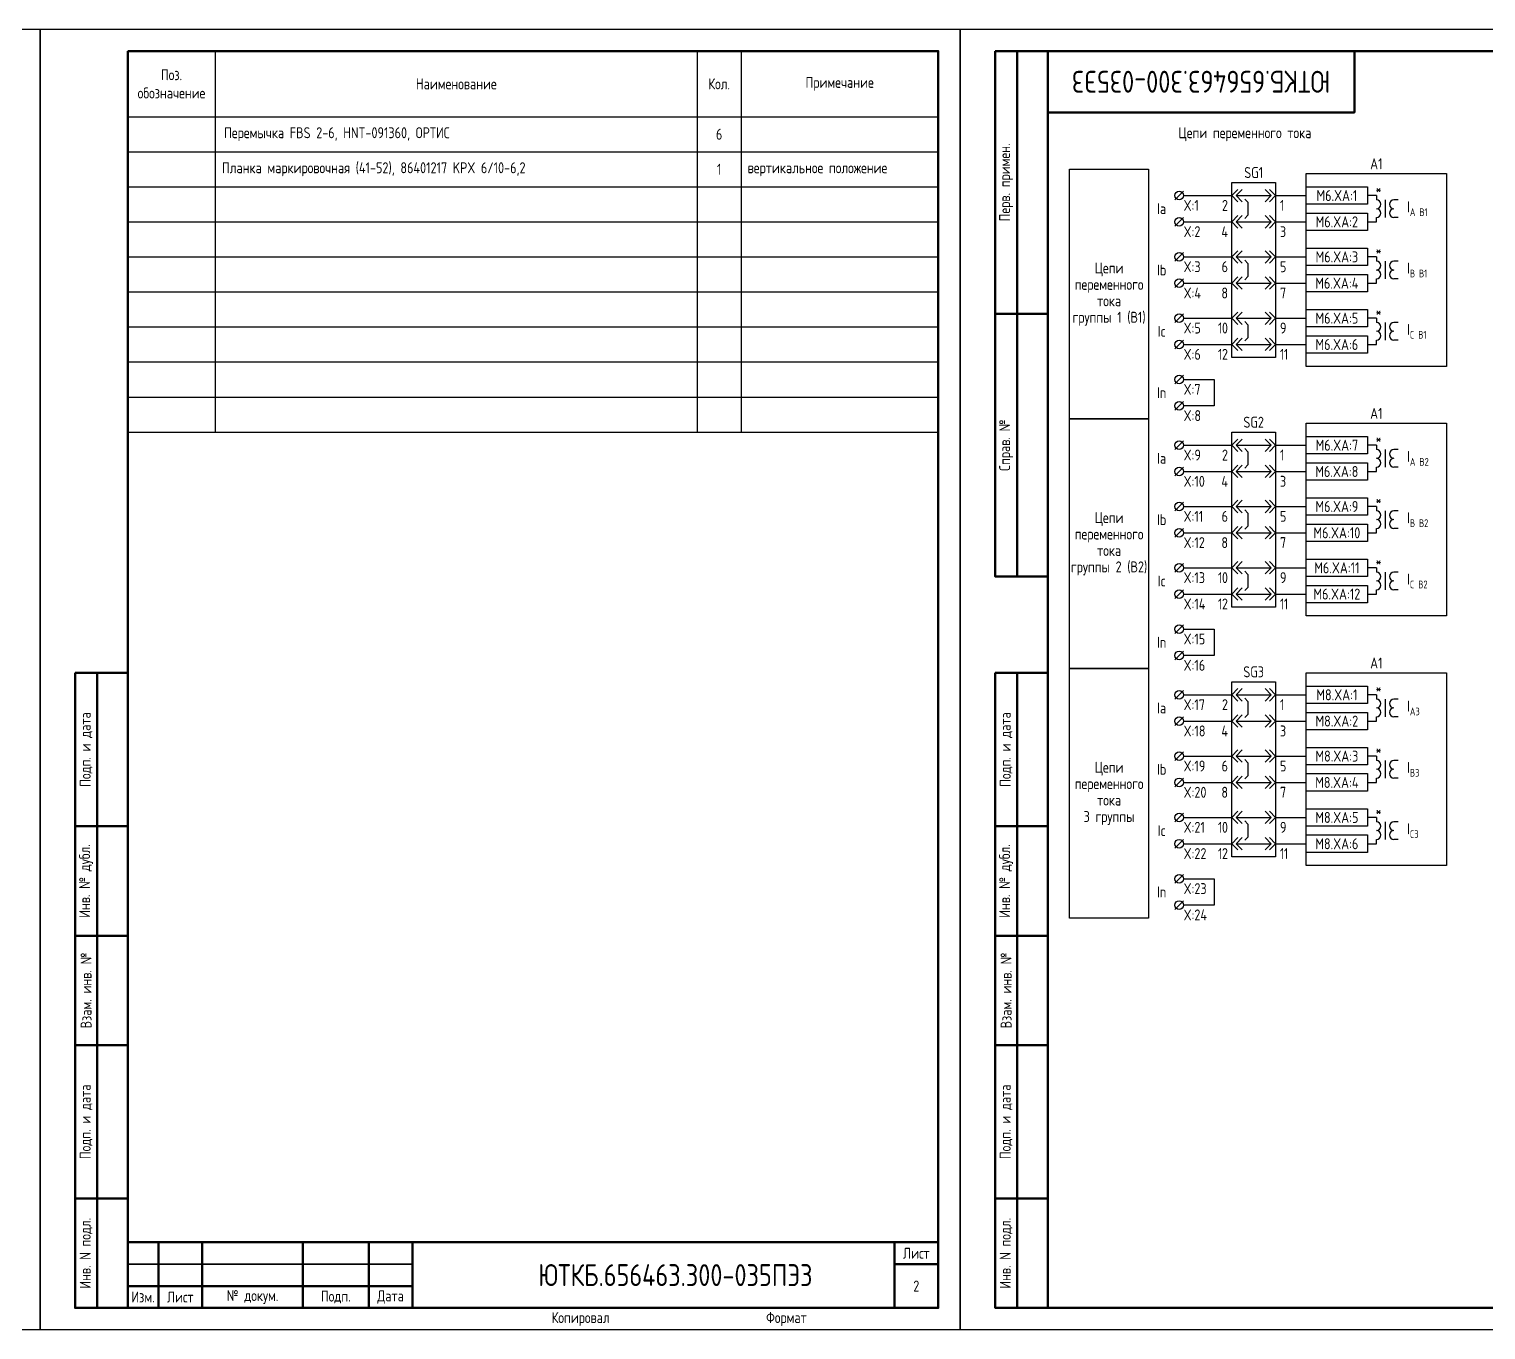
# Model space of a CAD drawing. Header units: millimetres. Extents: x -840 to 1644, y 0 to 561.
# Drawn here: x -422.5 to -90, y 0 to 297 of the extents above; entities that cross this region are included whole.
import ezdxf

# ---------------------------------------------------------------- set-up
doc = ezdxf.new("R2010")
doc.units = ezdxf.units.MM
doc.styles.add('Gost_type_A', font='GOST_A.TTF')

# ---------------------------------------------------------------- blocks, each defined once
blk = doc.blocks.new('Формат_А3')
blk.add_lwpolyline([(-420, 297), (0, 297), (0, 0), (-420, 0)], close=True)
at = {"lineweight": 50}
blk.add_lwpolyline([(-400, 292), (-5, 292), (-5, 5), (-400, 5)], close=True, dxfattribs=at)
blk = doc.blocks.new('Штамп угловой верхний')
at = {"lineweight": 50}
blk.add_lwpolyline([(0, 0), (70, 0), (70, -14), (0, -14)], close=True, dxfattribs=at)
blk = doc.blocks.new('Штамп левый верхний')
at = {"lineweight": 50}
for points in [[(-12, 0), (-7, 0), (-7, -60), (-12, -60)], [(-7, 0), (0, 0), (0, -60), (-7, -60)], [(-12, -60), (-7, -60), (-7, -120), (-12, -120)], [(-7, -60), (0, -60), (0, -120), (-7, -120)]]:
    blk.add_lwpolyline(points, close=True, dxfattribs=at)
at = {"char_height": 2.5, "width": 60, "attachment_point": 5, "rotation": 90, "style": 'Gost_type_A'}
for s, insert in [('Перв. примен.', (-9.5, -30)), ('Справ. №', (-9.5, -90))]:
    blk.add_mtext(s, dxfattribs=dict(at, insert=insert))
blk = doc.blocks.new('Штамп левый нижний')
at = {"lineweight": 50}
for points in [[(-12, 145), (-7, 145), (-7, 110), (-12, 110)], [(-7, 145), (0, 145), (0, 110), (-7, 110)], [(-12, 110), (-7, 110), (-7, 85), (-12, 85)], [(-7, 110), (0, 110), (0, 85), (-7, 85)], [(-12, 85), (-7, 85), (-7, 60), (-12, 60)], [(-7, 85), (0, 85), (0, 60), (-7, 60)], [(-12, 60), (-7, 60), (-7, 25), (-12, 25)], [(-7, 60), (0, 60), (0, 25), (-7, 25)], [(-12, 25), (-7, 25), (-7, 0), (-12, 0)], [(-7, 25), (0, 25), (0, 0), (-7, 0)]]:
    blk.add_lwpolyline(points, close=True, dxfattribs=at)
at = {"char_height": 2.5, "attachment_point": 5, "rotation": 90, "style": 'Gost_type_A'}
for s, insert, width in [('Подп. и дата', (-9.5, 127.5), 35), ('Инв. № дубл.', (-9.5, 97.5), 25), ('Взам. инв. №', (-9.5, 72.5), 25), ('Подп. и дата', (-9.5, 42.5), 35), ('Инв. N подл.', (-9.5, 12.5), 25)]:
    blk.add_mtext(s, dxfattribs=dict(at, insert=insert, width=width))
blk = doc.blocks.new('*T16')
at = {"color": 0, "lineweight": -2, "transparency": 16777216}
for p, q in [((0, 0), (185, 0)), ((0, 0), (0, -15)), ((20, 0), (20, -15)), ((130, 0), (130, -15)), ((140, 0), (140, -15)), ((185, 0), (185, -15)), ((209.75, 0), (394.75, 0)), ((209.75, 0), (209.75, -15)), ((229.75, 0), (229.75, -15)), ((339.75, 0), (339.75, -15)), ((349.75, 0), (349.75, -15)), ((394.75, 0), (394.75, -15))]:
    blk.add_line(p, q, dxfattribs=at)
at = {"color": 0, "linetype": 'ByBlock', "lineweight": -2, "transparency": 16777216}
for p, q in [((0, -15), (185, -15)), ((0, -15), (0, -245.26)), ((20, -15), (20, -245.26)), ((130, -15), (130, -245.26)), ((140, -15), (140, -80.12)), ((185, -15), (185, -245.26)), ((209.75, -15), (394.75, -15)), ((209.75, -15), (209.75, -87)), ((229.75, -15), (229.75, -87)), ((339.75, -15), (339.75, -87)), ((349.75, -15), (349.75, -23)), ((394.75, -15), (394.75, -87)), ((209.75, -23), (394.75, -23)), ((349.75, -23), (349.75, -31)), ((0, -28.63), (185, -28.63)), ((209.75, -31), (394.75, -31)), ((349.75, -31), (349.75, -87)), ((0, -38.06), (185, -38.06)), ((209.75, -39), (394.75, -39)), ((0, -47.45), (185, -47.45)), ((209.75, -47), (394.75, -47)), ((0, -55.45), (185, -55.45)), ((209.75, -55), (394.75, -55)), ((209.75, -63), (394.75, -63)), ((0, -64.12), (185, -64.12)), ((0, -72.12), (185, -72.12)), ((209.75, -71), (394.75, -71)), ((209.75, -79), (394.75, -79)), ((0, -80.12), (185, -80.12)), ((140, -80.12), (140, -144.12)), ((0, -88.12), (185, -88.12)), ((209.75, -87), (394.75, -87)), ((0, -96.12), (185, -96.12)), ((0, -104.12), (185, -104.12)), ((0, -112.12), (185, -112.12)), ((0, -120.12), (185, -120.12)), ((0, -128.12), (185, -128.12)), ((0, -136.12), (185, -136.12)), ((0, -144.12), (185, -144.12)), ((140, -144.12), (140, -245.26)), ((0, -152.12), (185, -152.12)), ((0, -161.55), (185, -161.55)), ((0, -169.55), (185, -169.55)), ((0, -177.55), (185, -177.55)), ((0, -186.6), (185, -186.6)), ((0, -196.01), (185, -196.01)), ((0, -204.01), (185, -204.01)), ((0, -212.01), (185, -212.01)), ((0, -220.01), (185, -220.01)), ((0, -228.01), (185, -228.01)), ((0, -237.26), (185, -237.26)), ((0, -245.26), (185, -245.26))]:
    blk.add_line(p, q, dxfattribs=at)
at = {"transparency": 16777216, "char_height": 2.5, "style": 'Gost_type_A'}
for s, insert, width, attachment_point in [('Поз. обозначение', (10, -7.5), 17, 5), ('Наименование', (75, -7.5), 107, 5), ('Кол.', (135, -7.5), 7, 5), ('Примечание', (162.5, -7.5), 42, 5), ('Поз. обозначение', (219.75, -7.5), 17, 5), ('Наименование', (284.75, -7.5), 107, 5), ('Кол.', (344.75, -7.5), 7, 5), ('Примечание', (372.25, -7.5), 42, 5), ('Планка маркировочная (41-52), 86401217 KPX 6/10-6,2', (231.25, -27), 107, 4), ('Перемычка ПС 2-8, 15000020, СТЭЗ ', (21.5, -84.12), 107, 4), ('9', (135, -84.12), 7, 5), ('3', (135, -92.12), 7, 5), ('Планка маркировочная (1-14) (14,12,10,8,6,4,2; 13,11,9,7,5,3,1), 86401256 KPX 8/10-8,2', (21.5, -100.12), 107, 4), ('3', (135, -100.12), 7, 5), ('{\\C256;Блок испытательный, в составе:}', (21.5, -108.12), 107, 4), ('Блок базовый ЭПББ 4+1, 111505, ТУ 27.33.13-001-53942713-2023, ЭПРОМ', (21.5, -116.12), 107, 4), ('3', (135, -116.12), 7, 5), ('Крышка рабочая ЭПРК 4+1, 121505, ТУ 27.33.13-001-53942713-2023, ЭПРОМ', (21.5, -124.12), 107, 4), ('3', (135, -124.12), 7, 5), ('Планка маркировочная (1-10) (2,4.6,8,10; 1,3,5,7,9), 86401256 KPX 8/10-8,2', (21.5, -132.12), 107, 4), ('3', (135, -132.12), 7, 5), ('Планка маркировочная (1-10) (10,8,6,4,2; 9,7,5,3,1), 86401256 KPX 8/10-8,2', (21.5, -140.12), 107, 4), ('3', (135, -140.12), 7, 5)]:
    blk.add_mtext(s, dxfattribs=dict(at, insert=insert, width=width, attachment_point=attachment_point))
at = {"color": 0, "transparency": 16777216, "char_height": 2.5, "style": 'Gost_type_A'}
for s, insert, width, attachment_point in [('{\\C256;Интеллектуальное электронное устройство ЮНИТ-М514-ДЗО-Р102-К101-х-х-В101-М166.0600-М166.0600-С01.03, НЛПР.656122.602-XXX,\\C1; }ООО Юнител Инжиниринг', (22, -21.81), 106, 4), ('Перемычка FBS 2-6, HNT-091360, ОРТИС', (231.75, -19), 106, 4), ('6', (344.75, -19), 7, 5), ('A1', (10, -21.81), 18, 5), ('1', (135, -21.81), 7, 5), ('1', (344.75, -27), 7, 5), ('вертикальное положение', (351.25, -27), 42, 4), ('Блок интерфейсный ИЧМ ЮНИТ-ИЧМ-СУГР-К-С, ТУ 27.12.23-609-61775353-2024, ООО Юнител Инжиниринг', (22, -33.34), 106, 4), ('A1.1', (10, -33.34), 18, 5), ('1', (135, -33.34), 7, 5), ('Светильник светодиодный ЖКХ-08 Д с кабелем 3 м, 5000 К,\\PТУ 3461-009-01281952-2018, Фокус ', (22, -42.75), 106, 4), ('EL1', (10, -42.75), 18, 5), ('1', (135, -42.75), 7, 5), ('{\\C256;Лампа СКЛ 14Н-2-Ж-2-220 П Ч IP65 ЯШГК.433137.068 ТУ, Протон-Импульс}', (22, -51.45), 106, 4), ('HL1', (10, -51.45), 18, 5), ('1', (135, -51.45), 7, 5), ('SG1-SG3', (10, -59.78), 18, 5), ('{\\C256;Блок испытательный, в составе:}', (22, -59.78), 106, 4), ('{\\C256;Блок базовый ЭПББ 6+1, 111507, ТУ 27.33.13-001-53942713-2023, НПП "ЭПРОМ"}', (22, -68.12), 106, 4), ('3', (135, -68.12), 7, 5), ('{\\C256;Крышка рабочая ЭПРК 6+1, 121507, ТУ 27.33.13-001-53942713-2023, НПП "ЭПРОМ"}', (22, -76.12), 106, 4), ('3', (135, -76.12), 7, 5), ('{\\C256;Планка маркировочная} (1-14) (2,4.6,8,10,12,14; 1,3,5,7,9,11,13){\\C256;, 86401256 KPX 8/10-8,2}', (21.5, -92.12), 107, 4), ('горизонтальное положение', (141.5, -92.12), 42, 4), ('горизонтальное положение', (141.5, -100.12), 42, 4), ('SG4-SG6', (10, -108.12), 18, 5), ('горизонтальное положение', (141.5, -132.12), 42, 4), ('горизонтальное положение', (141.5, -140.12), 42, 4), ('SQ1, SQ2', (10, -148.12), 18, 5), ('{\\C256;Выключатель путевой ВВП11-10А313-20У311, ТУ 3428-155-00216823-2005, ВНИИР }', (22, -148.12), 106, 4), ('2', (135, -148.12), 7, 5), ('UZ1', (10, -156.83), 18, 5), ('{\\C256;Блок-приставка конденсаторная ЮНИТ-БК-02, ТУ 27.12.31-601-61775353-2016, }ООО Юнител Инжиниринг', (22, -156.83), 106, 4), ('1', (135, -156.83), 7, 5), ('WE1', (10, -165.55), 18, 5), ('Кабель 3м 2х0,75, Фокус', (22, -165.55), 106, 4), ('1', (135, -165.55), 7, 5), ('{\\C256;в составе позиции} EL1', (141.5, -165.55), 42, 4), ('WE2', (10, -173.55), 18, 5), ('Провод ПВСнг(А)-LS 2х0,75, ГОСТ 7399-97', (22, -173.55), 106, 4), ('4', (135, -173.55), 7, 5), ('{\\C256;м}', (141.5, -173.55), 42, 4), ('{\\C256;Патч-корд экранированный, категории 5е, FTP серый PC-FTP-RJ45-Cat.5e-1,5m-LSZH, 8871c, Cabeus}', (22, -182.07), 106, 4), ('WE3', (10, -182.07), 18, 5), ('1', (135, -182.07), 7, 5), ('{\\C256;Соединитель электрический RUT 6-RTK/S, HNT-090374, ТУ 27.33.13-001-54070557-2024, ГОСТ IEC 60947-7-1-2016, ОРТИС}', (22, -191.3), 106, 4), ('X:1-X:40', (10, -191.3), 18, 5), ('40', (135, -191.3), 7, 5), ('{\\C256;Пластина торцевая D-RUT 6-RTK, HNT-090665, ОРТИС}', (22, -200.01), 106, 4), ('7', (135, -200.01), 7, 5), ('Перемычка коммутационная SB 2-RTK/S, HNT-090979, ОРТИС', (22, -208.01), 106, 4), ('9', (135, -208.01), 7, 5), ('Перемычка FB 2-RTK/S, HNT-091821, ОРТИС', (22, -216.01), 106, 4), ('3', (135, -216.01), 7, 5), ('{\\C256;Планка маркировочная (1-40), 86401256 KPX 8/10-8,2}', (22, -224.01), 106, 4), ('1', (135, -224.01), 7, 5), ('вертикальное положение', (141.5, -224.01), 42, 4), ('Соединитель электрический RPV 4-MT(-P), HNT-131560, ТУ 27.33.13-001-54070557-2024, ГОСТ IEC 60947-7-1-2016, ОРТИС ', (22, -232.63), 106, 4), ('X:41-X:52', (10, -232.63), 18, 5), ('12', (135, -232.63), 7, 5), ('Пластина торцевая D-RPV 4-MT(-P), HNT-131561, ОРТИС', (22, -241.26), 106, 4), ('6', (135, -241.26), 7, 5)]:
    blk.add_mtext(s, dxfattribs=dict(at, insert=insert, width=width, attachment_point=attachment_point))
blk = doc.blocks.new('Формат_А4')
blk.add_lwpolyline([(0, 297), (0, 0), (-210, 0), (-210, 297)], close=True)
at = {"lineweight": 50}
blk.add_lwpolyline([(-190, 292), (-5, 292), (-5, 5), (-190, 5)], close=True, dxfattribs=at)
blk = doc.blocks.new('Штамп малый нижний')
at = {"lineweight": 50}
for points in [[(-185, 15), (-178, 15), (-178, 5), (-185, 5)], [(-178, 15), (-168, 15), (-168, 5), (-178, 5)], [(-168, 15), (-145, 15), (-145, 5), (-168, 5)], [(-145, 15), (-130, 15), (-130, 5), (-145, 5)], [(-130, 15), (-120, 15), (-120, 5), (-130, 5)], [(-120, 15), (-10, 15), (-10, 0), (-120, 0)], [(-10, 15), (0, 15), (0, 10), (-10, 10)], [(-10, 10), (0, 10), (0, 0), (-10, 0)], [(-185, 5), (-178, 5), (-178, 0), (-185, 0)], [(-178, 5), (-168, 5), (-168, 0), (-178, 0)], [(-168, 5), (-145, 5), (-145, 0), (-168, 0)], [(-145, 5), (-130, 5), (-130, 0), (-145, 0)], [(-130, 5), (-120, 5), (-120, 0), (-130, 0)]]:
    blk.add_lwpolyline(points, close=True, dxfattribs=at)
for points in [[(-185, 15), (-178, 15), (-178, 10), (-185, 10)], [(-178, 15), (-168, 15), (-168, 10), (-178, 10)], [(-168, 15), (-145, 15), (-145, 10), (-168, 10)], [(-145, 15), (-130, 15), (-130, 10), (-145, 10)], [(-130, 15), (-120, 15), (-120, 10), (-130, 10)], [(-185, 10), (-178, 10), (-178, 5), (-185, 5)], [(-178, 10), (-168, 10), (-168, 5), (-178, 5)], [(-168, 10), (-145, 10), (-145, 5), (-168, 5)], [(-145, 10), (-130, 10), (-130, 5), (-145, 5)], [(-130, 10), (-120, 10), (-120, 5), (-130, 5)]]:
    blk.add_lwpolyline(points, close=True)
at = {"char_height": 2.5, "style": 'Gost_type_A'}
for s, insert, width, attachment_point in [('Лист', (-5, 12.5), 10, 5), ('Изм.', (-181.5, 2.5), 7, 5), ('Лист', (-173, 2.5), 10, 5), ('№ докум.', (-156.5, 2.5), 23, 5), ('Подп.', (-137.5, 2.5), 15, 5), ('Дата', (-125, 2.5), 10, 5), ('Копировал', (-75, -2.53), 13.1202, 6), ('Формат', (-30, -2.53), 13.1202, 6)]:
    blk.add_mtext(s, dxfattribs=dict(at, insert=insert, width=width, attachment_point=attachment_point))
blk = doc.blocks.new('БИ_разъем')
for p, q in [((0, 0), (1.41, 1.41)), ((0, 0), (1.41, 1.41)), ((0, 0), (1.41, -1.41)), ((0, 0), (1.41, -1.41)), ((1, 0), (2.41, 1.41)), ((1, 0), (2.41, -1.41)), ((1, 0), (9, 0)), ((9, 0), (7.59, 1.41)), ((9, 0), (7.59, -1.41)), ((10, 0), (8.59, 1.41)), ((10, 0), (8.59, 1.41)), ((10, 0), (8.59, -1.41)), ((10, 0), (8.59, -1.41))]:
    blk.add_line(p, q)
blk = doc.blocks.new('БИ_перемычка')
for p, q in [((2.97, -0.79), (3.67, -1.5)), ((3.67, -1.5), (3.67, -4.5)), ((2.97, -5.21), (3.67, -4.5))]:
    blk.add_line(p, q)
blk = doc.blocks.new('*T28')
at = {"color": 0, "lineweight": -2, "transparency": 16777216}
for p, q in [((0, 0), (185, 0)), ((0, 0), (0, -15)), ((20, 0), (20, -15)), ((130, 0), (130, -15)), ((140, 0), (140, -15)), ((185, 0), (185, -15))]:
    blk.add_line(p, q, dxfattribs=at)
at = {"color": 0, "linetype": 'ByBlock', "lineweight": -2, "transparency": 16777216}
for p, q in [((0, -15), (185, -15)), ((0, -15), (0, -87)), ((20, -15), (20, -87)), ((130, -15), (130, -87)), ((140, -15), (140, -23)), ((185, -15), (185, -87)), ((0, -23), (185, -23)), ((140, -23), (140, -31)), ((0, -31), (185, -31)), ((140, -31), (140, -87)), ((0, -39), (185, -39)), ((0, -47), (185, -47)), ((0, -55), (185, -55)), ((0, -63), (185, -63)), ((0, -71), (185, -71)), ((0, -79), (185, -79)), ((0, -87), (185, -87))]:
    blk.add_line(p, q, dxfattribs=at)
at = {"transparency": 16777216, "char_height": 2.5, "style": 'Gost_type_A'}
for s, insert, width, attachment_point in [('Поз. обозначение', (10, -7.5), 17, 5), ('Наименование', (75, -7.5), 107, 5), ('Кол.', (135, -7.5), 7, 5), ('Примечание', (162.5, -7.5), 42, 5), ('Планка маркировочная (41-52), 86401217 KPX 6/10-6,2', (21.5, -27), 107, 4)]:
    blk.add_mtext(s, dxfattribs=dict(at, insert=insert, width=width, attachment_point=attachment_point))
at = {"color": 0, "transparency": 16777216, "char_height": 2.5, "style": 'Gost_type_A'}
for s, insert, width, attachment_point in [('Перемычка FBS 2-6, HNT-091360, ОРТИС', (22, -19), 106, 4), ('6', (135, -19), 7, 5), ('1', (135, -27), 7, 5), ('вертикальное положение', (141.5, -27), 42, 4)]:
    blk.add_mtext(s, dxfattribs=dict(at, insert=insert, width=width, attachment_point=attachment_point))

msp = doc.modelspace()

# ---------------------------------------------------------------- linework, layer by layer
for p, q in [((-159, 260), (-161, 258)), ((-159, 259), (-148, 259)), ((-138, 259), (-131, 259)), ((-115, 259), (-117, 259)), ((-159, 254), (-161, 252)), ((-158.99, 253), (-148.17, 253)), ((-137.83, 253), (-131, 253)), ((-117, 253), (-115, 253)), ((-159, 246), (-161, 244)), ((-158.99, 245), (-148.17, 245)), ((-137.83, 245), (-131, 245)), ((-115, 245), (-117, 245)), ((-159, 240), (-161, 238)), ((-158.99, 239), (-148.17, 239)), ((-137.83, 239), (-131, 239)), ((-117, 239), (-115, 239)), ((-159, 232), (-161, 230)), ((-158.99, 231), (-148.17, 231)), ((-137.83, 231), (-131, 231)), ((-115, 231), (-117, 231)), ((-159, 226), (-161, 224)), ((-158.99, 225), (-148.17, 225)), ((-137.83, 225), (-131, 225)), ((-117, 225), (-115, 225)), ((-159, 218), (-161, 216)), ((-158.99, 217), (-152, 217)), ((-152, 217), (-152, 211)), ((-159, 212), (-161, 210)), ((-152, 211), (-158.99, 211)), ((-159, 203), (-161, 201)), ((-159, 202), (-148, 202)), ((-138, 202), (-131, 202)), ((-115, 202), (-117, 202)), ((-159, 197), (-161, 195)), ((-158.99, 196), (-148.17, 196)), ((-137.83, 196), (-131, 196)), ((-117, 196), (-115, 196)), ((-159, 189), (-161, 187)), ((-158.99, 188), (-148.17, 188)), ((-137.83, 188), (-131, 188)), ((-115, 188), (-117, 188)), ((-159, 183), (-161, 181)), ((-158.99, 182), (-148.17, 182)), ((-137.83, 182), (-131, 182)), ((-117, 182), (-115, 182)), ((-159, 175), (-161, 173)), ((-158.99, 174), (-148.17, 174)), ((-137.83, 174), (-131, 174)), ((-115, 174), (-117, 174)), ((-159, 169), (-161, 167)), ((-158.99, 168), (-148.17, 168)), ((-137.83, 168), (-131, 168)), ((-117, 168), (-115, 168)), ((-159, 161), (-161, 159)), ((-158.99, 160), (-152, 160)), ((-152, 160), (-152, 154)), ((-159, 155), (-161, 153)), ((-152, 154), (-158.99, 154)), ((-159, 146), (-161, 144)), ((-159, 145), (-148, 145)), ((-138, 145), (-131, 145)), ((-115, 145), (-117, 145)), ((-159, 140), (-161, 138)), ((-158.99, 139), (-148.17, 139)), ((-137.83, 139), (-131, 139)), ((-117, 139), (-115, 139)), ((-159, 132), (-161, 130)), ((-158.99, 131), (-148.17, 131)), ((-137.83, 131), (-131, 131)), ((-115, 131), (-117, 131)), ((-159, 126), (-161, 124)), ((-158.99, 125), (-148.17, 125)), ((-137.83, 125), (-131, 125)), ((-117, 125), (-115, 125)), ((-159, 118), (-161, 116)), ((-158.99, 117), (-148.17, 117)), ((-137.83, 117), (-131, 117)), ((-115, 117), (-117, 117)), ((-159, 112), (-161, 110)), ((-158.99, 111), (-148.17, 111)), ((-137.83, 111), (-131, 111)), ((-117, 111), (-115, 111)), ((-159, 104), (-161, 102)), ((-158.99, 103), (-152, 103)), ((-152, 103), (-152, 97)), ((-159, 98), (-161, 96)), ((-152, 97), (-158.99, 97))]:
    msp.add_line(p, q)
at = {"ltscale": 4}
for p, q in [((-115, 259), (-115, 258)), ((-115, 258.5), (-115, 258)), ((-113, 258), (-113, 254)), ((-113, 258), (-113, 254)), ((-110, 258), (-111, 258)), ((-110, 258), (-111, 258)), ((-115, 253), (-115, 254)), ((-110, 254), (-111, 254)), ((-110, 254), (-111, 254)), ((-115, 245), (-115, 244)), ((-115, 244.5), (-115, 244)), ((-113, 244), (-113, 240)), ((-113, 244), (-113, 240)), ((-110, 244), (-111, 244)), ((-110, 244), (-111, 244)), ((-115, 239), (-115, 240)), ((-110, 240), (-111, 240)), ((-110, 240), (-111, 240)), ((-115, 231), (-115, 230)), ((-115, 230.5), (-115, 230)), ((-113, 230), (-113, 226)), ((-113, 230), (-113, 226)), ((-110, 230), (-111, 230)), ((-110, 230), (-111, 230)), ((-115, 225), (-115, 226)), ((-110, 226), (-111, 226)), ((-110, 226), (-111, 226)), ((-115, 202), (-115, 201)), ((-115, 201.5), (-115, 201)), ((-113, 201), (-113, 197)), ((-113, 201), (-113, 197)), ((-110, 201), (-111, 201)), ((-110, 201), (-111, 201)), ((-115, 196), (-115, 197)), ((-110, 197), (-111, 197)), ((-110, 197), (-111, 197)), ((-115, 188), (-115, 187)), ((-115, 187.5), (-115, 187)), ((-113, 187), (-113, 183)), ((-113, 187), (-113, 183)), ((-110, 187), (-111, 187)), ((-110, 187), (-111, 187)), ((-115, 182), (-115, 183)), ((-110, 183), (-111, 183)), ((-110, 183), (-111, 183)), ((-115, 174), (-115, 173)), ((-115, 173.5), (-115, 173)), ((-113, 173), (-113, 169)), ((-113, 173), (-113, 169)), ((-110, 173), (-111, 173)), ((-110, 173), (-111, 173)), ((-115, 168), (-115, 169)), ((-110, 169), (-111, 169)), ((-110, 169), (-111, 169)), ((-115, 145), (-115, 144)), ((-115, 144.5), (-115, 144)), ((-113, 144), (-113, 140)), ((-113, 144), (-113, 140)), ((-110, 144), (-111, 144)), ((-110, 144), (-111, 144)), ((-115, 139), (-115, 140)), ((-110, 140), (-111, 140)), ((-110, 140), (-111, 140)), ((-115, 131), (-115, 130)), ((-115, 130.5), (-115, 130)), ((-113, 130), (-113, 126)), ((-113, 130), (-113, 126)), ((-110, 130), (-111, 130)), ((-110, 130), (-111, 130)), ((-115, 125), (-115, 126)), ((-110, 126), (-111, 126)), ((-110, 126), (-111, 126)), ((-115, 117), (-115, 116)), ((-115, 116.5), (-115, 116)), ((-113, 116), (-113, 112)), ((-113, 116), (-113, 112)), ((-110, 116), (-111, 116)), ((-110, 116), (-111, 116)), ((-115, 111), (-115, 112)), ((-110, 112), (-111, 112)), ((-110, 112), (-111, 112))]:
    msp.add_line(p, q, dxfattribs=at)
for points in [[(-167, 208), (-185, 208), (-185, 265), (-167, 265)], [(-131, 264), (-99, 264), (-99, 220), (-131, 220)], [(-148, 262), (-138, 262), (-138, 222), (-148, 222)], [(-131, 261), (-117, 261), (-117, 257), (-131, 257)], [(-131, 255), (-117, 255), (-117, 251), (-131, 251)], [(-131, 247), (-117, 247), (-117, 243), (-131, 243)], [(-131, 241), (-117, 241), (-117, 237), (-131, 237)], [(-131, 233), (-117, 233), (-117, 229), (-131, 229)], [(-131, 227), (-117, 227), (-117, 223), (-131, 223)], [(-167, 151), (-185, 151), (-185, 208), (-167, 208)], [(-131, 207), (-99, 207), (-99, 163), (-131, 163)], [(-148, 205), (-138, 205), (-138, 165), (-148, 165)], [(-131, 204), (-117, 204), (-117, 200), (-131, 200)], [(-131, 198), (-117, 198), (-117, 194), (-131, 194)], [(-131, 190), (-117, 190), (-117, 186), (-131, 186)], [(-131, 184), (-117, 184), (-117, 180), (-131, 180)], [(-131, 176), (-117, 176), (-117, 172), (-131, 172)], [(-131, 170), (-117, 170), (-117, 166), (-131, 166)], [(-167, 94), (-185, 94), (-185, 151), (-167, 151)], [(-131, 150), (-99, 150), (-99, 106), (-131, 106)], [(-148, 148), (-138, 148), (-138, 108), (-148, 108)], [(-131, 147), (-117, 147), (-117, 143), (-131, 143)], [(-131, 141), (-117, 141), (-117, 137), (-131, 137)], [(-131, 133), (-117, 133), (-117, 129), (-131, 129)], [(-131, 127), (-117, 127), (-117, 123), (-131, 123)], [(-131, 119), (-117, 119), (-117, 115), (-131, 115)], [(-131.02, 113), (-117.02, 113), (-117.02, 109), (-131.02, 109)]]:
    msp.add_lwpolyline(points, close=True)
for centre in [(-160, 259), (-160, 253), (-160, 245), (-160, 239), (-160, 231), (-160, 225), (-160, 217), (-160, 211), (-160, 202), (-160, 196), (-160, 188), (-160, 182), (-160, 174), (-160, 168), (-160, 160), (-160, 154), (-160, 145), (-160, 139), (-160, 131), (-160, 125), (-160, 117), (-160, 111), (-160, 103), (-160, 97)]:
    msp.add_circle(centre, 1)
for centre, start, end in [((-115, 257), 270, 90), ((-115, 257), 270, 90), ((-111, 257), 90, 270), ((-111, 257), 90, 270), ((-115, 255), 270, 90), ((-115, 255), 270, 90), ((-111, 255), 90, 270), ((-111, 255), 90, 270), ((-115, 243), 270, 90), ((-115, 243), 270, 90), ((-111, 243), 90, 270), ((-111, 243), 90, 270), ((-115, 241), 270, 90), ((-115, 241), 270, 90), ((-111, 241), 90, 270), ((-111, 241), 90, 270), ((-115, 229), 270, 90), ((-115, 229), 270, 90), ((-111, 229), 90, 270), ((-111, 229), 90, 270), ((-115, 227), 270, 90), ((-115, 227), 270, 90), ((-111, 227), 90, 270), ((-111, 227), 90, 270), ((-115, 200), 270, 90), ((-115, 200), 270, 90), ((-111, 200), 90, 270), ((-111, 200), 90, 270), ((-115, 198), 270, 90), ((-115, 198), 270, 90), ((-111, 198), 90, 270), ((-111, 198), 90, 270), ((-115, 186), 270, 90), ((-115, 186), 270, 90), ((-111, 186), 90, 270), ((-111, 186), 90, 270), ((-115, 184), 270, 90), ((-115, 184), 270, 90), ((-111, 184), 90, 270), ((-111, 184), 90, 270), ((-115, 172), 270, 90), ((-115, 172), 270, 90), ((-111, 172), 90, 270), ((-111, 172), 90, 270), ((-115, 170), 270, 90), ((-115, 170), 270, 90), ((-111, 170), 90, 270), ((-111, 170), 90, 270), ((-115, 143), 270, 90), ((-115, 143), 270, 90), ((-111, 143), 90, 270), ((-111, 143), 90, 270), ((-115, 141), 270, 90), ((-115, 141), 270, 90), ((-111, 141), 90, 270), ((-111, 141), 90, 270), ((-115, 129), 270, 90), ((-115, 129), 270, 90), ((-111, 129), 90, 270), ((-111, 129), 90, 270), ((-115, 127), 270, 90), ((-115, 127), 270, 90), ((-111, 127), 90, 270), ((-111, 127), 90, 270), ((-115, 115), 270, 90), ((-115, 115), 270, 90), ((-115, 113), 270, 90), ((-115, 113), 270, 90), ((-111, 115), 90, 270), ((-111, 115), 90, 270), ((-111, 113), 90, 270), ((-111, 113), 90, 270)]:
    msp.add_arc(centre, 1, start, end, dxfattribs=at)

# ---------------------------------------------------------------- block references
for name, p in [('Формат_А4', (-420, 0)), ('Формат_А4', (-210, 0)), ('Формат_А3', (210, 0)), ('*T16', (-609.75, 292)), ('*T28', (-400, 292)), ('Штамп левый верхний', (-190, 292)), ('Штамп угловой верхний', (-190, 292)), ('БИ_разъем', (-148, 259)), ('БИ_перемычка', (-148, 259)), ('БИ_разъем', (-148, 253)), ('БИ_разъем', (-148, 245)), ('БИ_перемычка', (-148, 245)), ('БИ_разъем', (-148, 239)), ('БИ_разъем', (-148, 231)), ('БИ_перемычка', (-148, 231)), ('БИ_разъем', (-148, 225)), ('БИ_разъем', (-148, 202)), ('БИ_перемычка', (-148, 202)), ('БИ_разъем', (-148, 196)), ('БИ_разъем', (-148, 188)), ('БИ_перемычка', (-148, 188)), ('БИ_разъем', (-148, 182)), ('БИ_разъем', (-148, 174)), ('БИ_перемычка', (-148, 174)), ('БИ_разъем', (-148, 168)), ('Штамп левый нижний', (-400, 5)), ('Штамп левый нижний', (-190, 5)), ('БИ_разъем', (-148, 145)), ('БИ_перемычка', (-148, 145)), ('БИ_разъем', (-148, 139)), ('БИ_разъем', (-148, 131)), ('БИ_перемычка', (-148, 131)), ('БИ_разъем', (-148, 125)), ('БИ_разъем', (-148, 117)), ('БИ_перемычка', (-148, 117)), ('БИ_разъем', (-148, 111)), ('Штамп малый нижний', (-215, 5))]:
    msp.add_blockref(name, p)

# ---------------------------------------------------------------- texts
at = {"insert": (-155, 285), "char_height": 5, "width": 70, "attachment_point": 5, "rotation": 180, "style": 'Gost_type_A'}
msp.add_mtext('ЮТКБ.656463.300-035Э3', dxfattribs=at)
at = {"char_height": 2.5, "line_spacing_factor": 0.9, "style": 'Gost_type_A'}
for s, insert, width, attachment_point in [('Цепи переменного тока', (-145, 273), 288, 5), ('A1', (-115, 265), 32, 8), ('SG1', (-143, 263), 10, 8), ('Ia', (-164, 256), 6, 5), ('X:1', (-159, 258), 10, 1), ('{\\T0.9; 2}', (-149, 258), 5, 3), ('{\\T0.9;1}', (-137, 258), 5, 1), ('X:2', (-159, 252), 10, 1), ('{\\T0.9;4}', (-149, 252), 5, 3), ('{\\T0.9;3}', (-137, 252), 5, 1), ('Цепи переменного тока\\Pгруппы 1 (В1) ', (-176, 236.5), 18, 5), ('Ib', (-164, 242), 6, 5), ('X:3', (-159, 244), 10, 1), ('{\\T0.9;6}', (-149, 244), 5, 3), ('{\\T0.9;5}', (-137, 244), 5, 1), ('X:4', (-159, 238), 10, 1), ('{\\T0.9;8}', (-149, 238), 5, 3), ('{\\T0.9;7}', (-137, 238), 5, 1), ('X:5', (-159, 230), 10, 1), ('{\\T0.9;10}', (-149, 230), 5, 3), ('{\\T0.9;9}', (-137, 230), 5, 1), ('Ic', (-164, 228), 6, 5), ('X:6', (-159, 224), 10, 1), ('{\\T0.9;12}', (-149, 224), 5, 3), ('{\\T0.9;11}', (-137, 224), 5, 1), ('In', (-164, 214), 6, 5), ('X:7', (-159, 216), 10, 1), ('X:8', (-159, 210), 10, 1), ('A1', (-115, 208), 32, 8), ('SG2', (-143, 206), 10, 8), ('Ia', (-164, 199), 6, 5), ('X:9', (-159, 201), 10, 1), ('{\\T0.9;2}', (-149, 201), 5, 3), ('{\\T0.9;1}', (-137, 201), 5, 1), ('X:10', (-159, 195), 10, 1), ('{\\T0.9;4}', (-149, 195), 5, 3), ('{\\T0.9;3}', (-137, 195), 5, 1), ('Цепи переменного тока\\Pгруппы 2 (В2) ', (-176, 179.5), 18, 5), ('Ib', (-164, 185), 6, 5), ('X:11', (-159, 187), 10, 1), ('{\\T0.9;6}', (-149, 187), 5, 3), ('{\\T0.9;5}', (-137, 187), 5, 1), ('X:12', (-159, 181), 10, 1), ('{\\T0.9;8}', (-149, 181), 5, 3), ('{\\T0.9;7}', (-137, 181), 5, 1), ('X:13', (-159, 173), 10, 1), ('{\\T0.9;10}', (-149, 173), 5, 3), ('{\\T0.9;9}', (-137, 173), 5, 1), ('Ic', (-164, 171), 6, 5), ('X:14', (-159, 167), 10, 1), ('{\\T0.9;12}', (-149, 167), 5, 3), ('{\\T0.9;11}', (-137, 167), 5, 1), ('In', (-164, 157), 6, 5), ('X:15', (-159, 159), 10, 1), ('X:16', (-159, 153), 10, 1), ('A1', (-115, 151), 32, 8), ('SG3', (-143, 149), 10, 8), ('Ia', (-164, 142), 6, 5), ('X:17', (-159, 144), 10, 1), ('{\\T0.9;2}', (-149, 144), 5, 3), ('{\\T0.9;1}', (-137, 144), 5, 1), ('X:18', (-159, 138), 10, 1), ('{\\T0.9;4}', (-149, 138), 5, 3), ('{\\T0.9;3}', (-137, 138), 5, 1), ('Цепи переменного тока\\P3 группы', (-176, 122.5), 18, 5), ('X:19', (-159, 130), 10, 1), ('{\\T0.9;6}', (-149, 130), 5, 3), ('{\\T0.9;5}', (-137, 130), 5, 1), ('Ib', (-164, 128), 6, 5), ('X:20', (-159, 124), 10, 1), ('{\\T0.9;8}', (-149, 124), 5, 3), ('{\\T0.9;7}', (-137, 124), 5, 1), ('Ic', (-164, 114), 6, 5), ('X:21', (-159, 116), 10, 1), ('{\\T0.9;10}', (-149, 116), 5, 3), ('{\\T0.9;9}', (-137, 116), 5, 1), ('X:22', (-159, 110), 10, 1), ('{\\T0.9;12}', (-149, 110), 5, 3), ('{\\T0.9;11}', (-137, 110), 5, 1), ('In', (-164, 100), 6, 5), ('X:23', (-159, 102), 10, 1), ('X:24', (-159, 96), 10, 1)]:
    msp.add_mtext(s, dxfattribs=dict(at, insert=insert, width=width, attachment_point=attachment_point))
at = {"style": 'Gost_type_A'}
for s, insert, char_height, width, attachment_point in [('M6.XA:1', (-124, 259), 2.5, 14, 5), ('*', (-114.5, 260.5), 2.5, 3, 5), ('\\A1;I{\\H0.7x;\\S^ A В1;}', (-108, 256), 2.5, 8, 4), ('M6.XA:2', (-124.01, 253), 2.5, 14.018, 5), ('M6.XA:3', (-124, 245), 2.5, 14, 5), ('*', (-114.5, 246.5), 2.5, 3, 5), ('\\A1;I{\\H0.7x;\\S^ В В1;}', (-108, 242), 2.5, 8, 4), ('M6.XA:4', (-124.01, 238.99), 2.5, 14.018, 5), ('M6.XA:5', (-124, 231), 2.5, 14, 5), ('*', (-114.5, 232.5), 2.5, 3, 5), ('\\A1;I{\\H0.7x;\\S^ C В1;}', (-108, 228), 2.5, 8, 4), ('M6.XA:6', (-124.01, 224.99), 2.5, 14.018, 5), ('M6.XA:7', (-124, 202), 2.5, 14, 5), ('*', (-114.5, 203.5), 2.5, 3, 5), ('\\A1;I{\\H0.7x;\\S^ A В2;}', (-108, 199), 2.5, 8, 4), ('M6.XA:8', (-124.01, 195.99), 2.5, 14.018, 5), ('*', (-114.5, 189.5), 2.5, 3, 5), ('M6.XA:9', (-124, 188), 2.5, 14, 5), ('\\A1;I{\\H0.7x;\\S^ В В2;}', (-108, 185), 2.5, 8, 4), ('M6.XA:10', (-124.01, 181.99), 2.5, 14.018, 5), ('M6.XA:11', (-124, 174), 2.5, 14, 5), ('*', (-114.5, 175.5), 2.5, 3, 5), ('\\A1;I{\\H0.7x;\\S^ C В2;}', (-108, 171), 2.5, 8, 4), ('M6.XA:12', (-124.01, 168), 2.5, 14.018, 5), ('*', (-114.5, 146.5), 2.5, 3, 5), ('M8.XA:1', (-124, 145), 2.5, 14, 5), ('\\A1;I{\\H0.7x;\\S^ A3;}', (-108, 142), 2.5, 8, 4), ('M8.XA:2', (-124.01, 139), 2.5, 14.018, 5), ('M8.XA:3', (-124, 131), 2.5, 14, 5), ('*', (-114.5, 132.5), 2.5, 3, 5), ('\\A1;I{\\H0.7x;\\S^ B3;}', (-108, 128), 2.5, 8, 4), ('M8.XA:4', (-124.01, 124.99), 2.5, 14.018, 5), ('M8.XA:5', (-124, 117), 2.5, 14, 5), ('*', (-114.5, 118.5), 2.5, 3, 5), ('\\A1;I{\\H0.7x;\\S^ C3;}', (-108, 114), 2.5, 8, 4), ('M8.XA:6', (-124.01, 110.99), 2.5, 14.018, 5), ('ЮТКБ.656463.300-035ПЭ3', (-275, 12.5), 5, 120, 5), ('2', (-220, 10), 2.5, 10, 5)]:
    msp.add_mtext(s, dxfattribs=dict(at, insert=insert, char_height=char_height, width=width, attachment_point=attachment_point))

doc.saveas('drawing.dxf')
